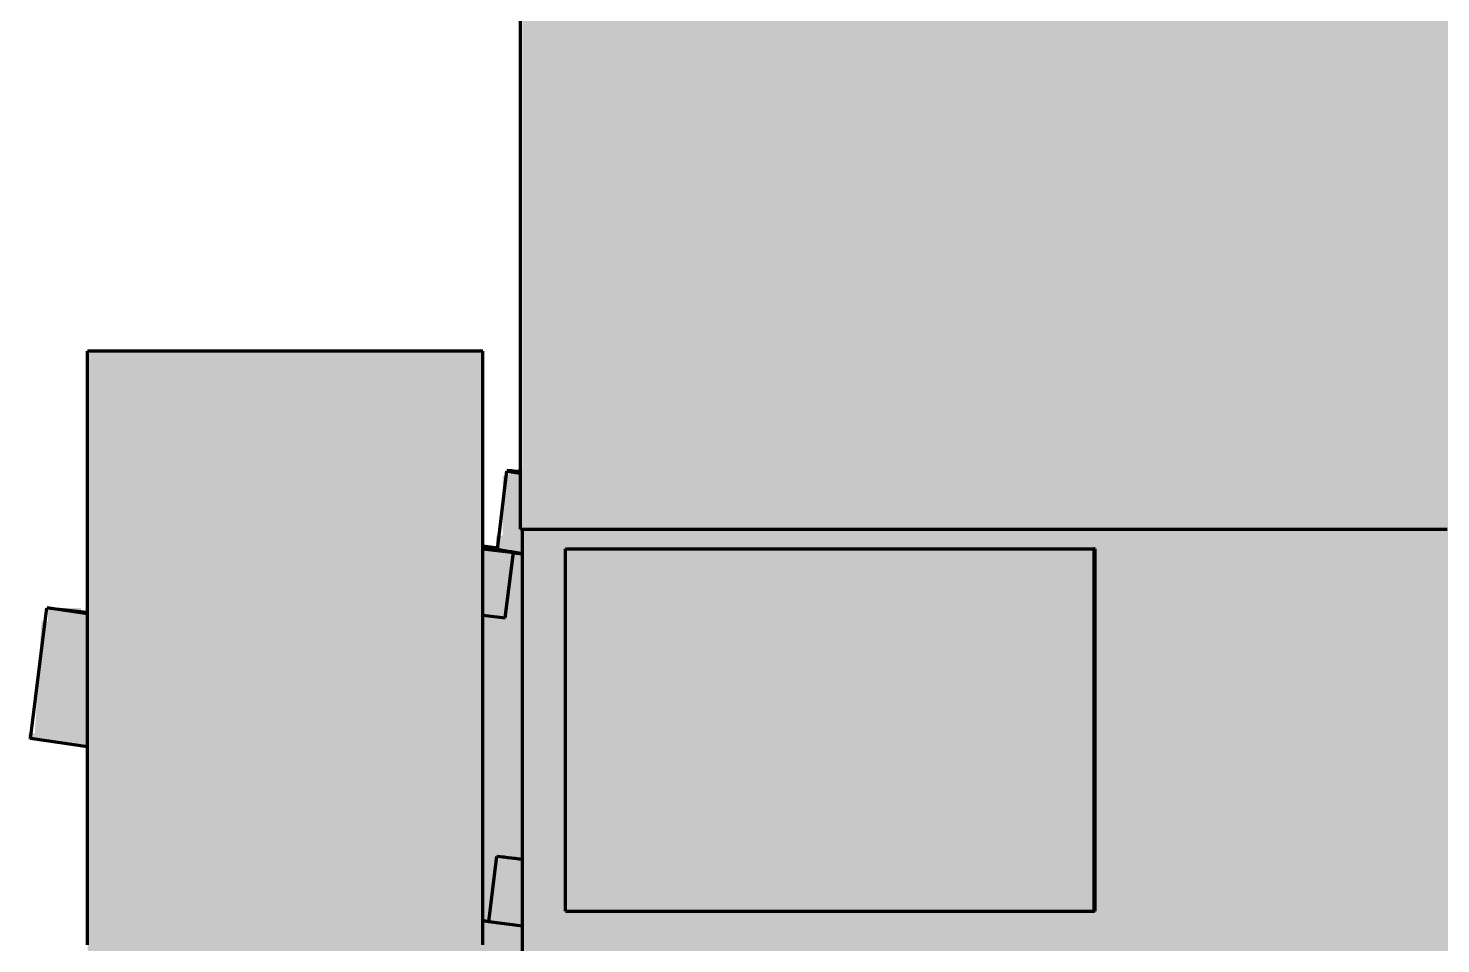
# Model space of a CAD drawing. Header units: millimetres. Extents: x 0 to 420, y 0 to 297.
# Drawn here: x 66 to 87.44, y 174 to 187.9 of the extents above; entities that cross this region are included whole.
import ezdxf

# ---------------------------------------------------------------- set-up
doc = ezdxf.new("R2010")
doc.units = ezdxf.units.MM
doc.layers.add('01-VISIBLE', color=7, linetype='CONTINUOUS', lineweight=70)
doc.layers.add('13-GRAFICA', color=30, linetype='CONTINUOUS', lineweight=18)

msp = doc.modelspace()

# ---------------------------------------------------------------- hatches: boundary and pattern name
at = {"layer": '13-GRAFICA', "true_color": 0xb21820}
h = msp.add_hatch(color=7, dxfattribs=at)
h.dxf.hatch_style = 1
h.paths.add_polyline_path([(73.5, 167.1), (73.5, 229), (73.6, 229), (73.6, 201.7), (73.6, 180.3), (73.6, 167.1)])
h = msp.add_hatch(color=7, dxfattribs=at)
h.dxf.hatch_style = 1
h.paths.add_polyline_path([(74, 167.1), (74, 180.3), (74, 201.7), (74, 229), (74.2, 229), (74.2, 201.7), (74.2, 180.3), (74.2, 180), (74.2, 174.5), (74.2, 167.1)])
at = {"layer": '13-GRAFICA', "true_color": 0xffffff}
h = msp.add_hatch(color=7, dxfattribs=at)
h.dxf.hatch_style = 1
h.paths.add_polyline_path([(73.6, 201.7), (74, 201.7), (74, 180.3), (73.6, 180.3)])
h = msp.add_hatch(color=7, dxfattribs=at)
h.dxf.hatch_style = 1
h.paths.add_polyline_path([(111.8, 201.7), (111.8, 180.3), (74.2, 180.3), (74.2, 201.7)])
at = {"layer": '13-GRAFICA', "true_color": 0x202020}
h = msp.add_hatch(color=7, dxfattribs=at)
h.dxf.hatch_style = 1
h.paths.add_polyline_path([(66.9, 148), (66.9, 183), (72.9, 183), (72.9, 148)])
at = {"layer": '13-GRAFICA', "true_color": 0xcba23e}
h = msp.add_hatch(color=7, dxfattribs=at)
h.dxf.hatch_style = 1
h.paths.add_polyline_path([(72.9, 180), (73.1, 180), (73.1, 180.2), (73.2, 180.2), (73.2, 181.1), (73.5, 181.2), (73.5, 174.3), (73, 174.3), (73, 174.4), (72.9, 174.4)])
at = {"layer": '13-GRAFICA', "true_color": 0xb21820}
h = msp.add_hatch(color=7, dxfattribs=at)
h.dxf.hatch_style = 1
h.paths.add_polyline_path([(73.6, 167.1), (73.6, 180.3), (74, 180.3), (74, 167.1)])
h = msp.add_hatch(color=7, dxfattribs=at)
h.dxf.hatch_style = 1
h.paths.add_polyline_path([(82.2, 180.3), (82.2, 180), (74.2, 180), (74.2, 180.3)])
h = msp.add_hatch(color=7, dxfattribs=at)
h.dxf.hatch_style = 1
h.paths.add_polyline_path([(83.1, 167.1), (83.1, 172.9), (82.9, 172.9), (82.9, 173), (82.6, 173), (82.6, 167.1), (82.2, 167.1), (82.2, 174.5), (82.2, 180), (82.2, 180.3), (90.7, 180.3), (90.7, 180), (90.7, 175.4), (90.7, 167.1)])
at = {"layer": '13-GRAFICA', "true_color": 0xffffff}
h = msp.add_hatch(color=7, dxfattribs=at)
h.dxf.hatch_style = 1
h.paths.add_polyline_path([(74.2, 174.5), (74.2, 180), (82.2, 180), (82.2, 174.5)])
at = {"layer": '13-GRAFICA', "true_color": 0xcba23e}
h = msp.add_hatch(color=7, dxfattribs=at)
h.dxf.hatch_style = 1
h.paths.add_polyline_path([(66.2, 178.9), (66.3, 178.9), (66.3, 179.1), (66.8, 179.1), (66.8, 179), (66.9, 179), (66.9, 177), (66, 177.1), (66, 177.2), (66.1, 177.2)])
at = {"layer": '13-GRAFICA', "true_color": 0xb21820}
h = msp.add_hatch(color=7, dxfattribs=at)
h.dxf.hatch_style = 1
h.paths.add_polyline_path([(74.2, 167.1), (74.2, 174.5), (82.2, 174.5), (82.2, 167.1)])
at = {"layer": '13-GRAFICA', "true_color": 0x202020}
h = msp.add_hatch(color=7, dxfattribs=at)
h.dxf.hatch_style = 1
h.paths.add_polyline_path([(72.9, 174.4), (73, 174.4), (73, 174.3), (73.5, 174.3), (73.5, 167.1), (73.3, 167.1), (73.3, 167.5), (72.9, 167.5)])

# ---------------------------------------------------------------- linework, layer by layer
at = {"layer": '01-VISIBLE'}
for p, q in [((73.47, 180.299), (73.47, 201.701)), ((72.9, 183), (66.9, 183)), ((73.119, 179.994), (73.265, 181.185)), ((73.5, 167.088), (73.5, 180.299)), ((73.121, 180.013), (72.9, 180.039)), ((72.9, 180.003), (73.362, 179.943)), ((73.24, 178.951), (73.362, 179.943)), ((74.154, 174.499), (74.154, 179.999)), ((82.176, 174.499), (82.176, 179.999)), ((82.193, 179.999), (82.176, 179.999)), ((82.193, 174.499), (82.193, 179.999)), ((66.036, 177.122), (66.28, 179.107)), ((66.9, 179.016), (66.28, 179.107)), ((66.28, 179.107), (66.882, 179.037)), ((66.9, 179.035), (66.882, 179.037)), ((72.9, 178.995), (73.24, 178.951)), ((66.9, 176.996), (66.036, 177.122)), ((72.989, 174.345), (73.111, 175.337)), ((73.111, 175.337), (73.5, 175.287)), ((82.193, 174.499), (82.176, 174.499)), ((72.989, 174.345), (73.5, 174.278))]:
    msp.add_line(p, q, dxfattribs=at)
for points in [[(66.9, 173.988), (66.9, 174.075), (66.9, 174.162), (66.9, 174.25), (66.9, 174.338), (66.9, 174.425), (66.9, 174.512), (66.9, 174.6), (66.9, 174.688), (66.9, 174.775), (66.9, 174.863), (66.9, 174.95), (66.9, 175.037), (66.9, 175.125), (66.9, 175.213), (66.9, 175.3), (66.9, 175.387), (66.9, 175.475), (66.9, 175.562), (66.9, 175.65), (66.9, 175.738), (66.9, 175.825), (66.9, 175.912), (66.9, 176), (66.9, 176.088), (66.9, 176.175), (66.9, 176.262), (66.9, 176.35), (66.9, 176.438), (66.9, 176.525), (66.9, 176.613), (66.9, 176.7), (66.9, 176.787), (66.9, 176.875), (66.9, 176.963), (66.9, 177.05), (66.9, 177.137), (66.9, 177.225), (66.9, 177.312), (66.9, 177.4), (66.9, 177.488), (66.9, 177.575), (66.9, 177.662), (66.9, 177.75), (66.9, 177.838), (66.9, 177.925), (66.9, 178.012), (66.9, 178.1), (66.9, 178.188), (66.9, 178.275), (66.9, 178.363), (66.9, 178.45), (66.9, 178.537), (66.9, 178.625), (66.9, 178.713), (66.9, 178.8), (66.9, 178.887), (66.9, 178.975), (66.9, 179.062), (66.9, 179.15), (66.9, 179.238), (66.9, 179.325), (66.9, 179.412), (66.9, 179.5), (66.9, 179.588), (66.9, 179.675), (66.9, 179.762), (66.9, 179.85), (66.9, 179.938), (66.9, 180.025), (66.9, 180.113), (66.9, 180.2), (66.9, 180.287), (66.9, 180.375), (66.9, 180.463), (66.9, 180.55), (66.9, 180.637), (66.9, 180.725), (66.9, 180.812), (66.9, 180.9), (66.9, 180.988), (66.9, 181.075), (66.9, 181.162), (66.9, 181.25), (66.9, 181.338), (66.9, 181.425), (66.9, 181.512), (66.9, 181.6), (66.9, 181.688), (66.9, 181.775), (66.9, 181.863), (66.9, 181.95), (66.9, 182.037), (66.9, 182.125), (66.9, 182.213), (66.9, 182.3), (66.9, 182.387), (66.9, 182.475), (66.9, 182.562), (66.9, 182.65), (66.9, 182.738), (66.9, 182.825), (66.9, 182.912), (66.9, 183)], [(72.9, 173.988), (72.9, 174.075), (72.9, 174.162), (72.9, 174.25), (72.9, 174.338), (72.9, 174.425), (72.9, 174.512), (72.9, 174.6), (72.9, 174.688), (72.9, 174.775), (72.9, 174.863), (72.9, 174.95), (72.9, 175.037), (72.9, 175.125), (72.9, 175.213), (72.9, 175.3), (72.9, 175.387), (72.9, 175.475), (72.9, 175.562), (72.9, 175.65), (72.9, 175.738), (72.9, 175.825), (72.9, 175.912), (72.9, 176), (72.9, 176.088), (72.9, 176.175), (72.9, 176.262), (72.9, 176.35), (72.9, 176.438), (72.9, 176.525), (72.9, 176.613), (72.9, 176.7), (72.9, 176.787), (72.9, 176.875), (72.9, 176.963), (72.9, 177.05), (72.9, 177.137), (72.9, 177.225), (72.9, 177.312), (72.9, 177.4), (72.9, 177.488), (72.9, 177.575), (72.9, 177.662), (72.9, 177.75), (72.9, 177.838), (72.9, 177.925), (72.9, 178.012), (72.9, 178.1), (72.9, 178.188), (72.9, 178.275), (72.9, 178.363), (72.9, 178.45), (72.9, 178.537), (72.9, 178.625), (72.9, 178.713), (72.9, 178.8), (72.9, 178.887), (72.9, 178.975), (72.9, 179.062), (72.9, 179.15), (72.9, 179.238), (72.9, 179.325), (72.9, 179.412), (72.9, 179.5), (72.9, 179.588), (72.9, 179.675), (72.9, 179.762), (72.9, 179.85), (72.9, 179.938), (72.9, 180.025), (72.9, 180.113), (72.9, 180.2), (72.9, 180.287), (72.9, 180.375), (72.9, 180.463), (72.9, 180.55), (72.9, 180.637), (72.9, 180.725), (72.9, 180.812), (72.9, 180.9), (72.9, 180.988), (72.9, 181.075), (72.9, 181.162), (72.9, 181.25), (72.9, 181.338), (72.9, 181.425), (72.9, 181.512), (72.9, 181.6), (72.9, 181.688), (72.9, 181.775), (72.9, 181.863), (72.9, 181.95), (72.9, 182.037), (72.9, 182.125), (72.9, 182.213), (72.9, 182.3), (72.9, 182.387), (72.9, 182.475), (72.9, 182.562), (72.9, 182.65), (72.9, 182.738), (72.9, 182.825), (72.9, 182.912), (72.9, 183)], [(73.47, 181.17), (73.436, 181.173), (73.402, 181.176), (73.367, 181.18), (73.333, 181.183), (73.299, 181.185), (73.265, 181.185)], [(73.265, 181.185), (73.298, 181.177), (73.333, 181.171), (73.367, 181.166), (73.401, 181.161), (73.436, 181.156), (73.47, 181.151)], [(73.47, 180.299), (73.568, 180.299), (73.665, 180.299), (73.763, 180.299), (73.861, 180.299), (73.958, 180.299), (74.056, 180.299), (74.154, 180.299), (74.251, 180.299), (74.349, 180.299), (74.447, 180.299), (74.544, 180.299), (74.642, 180.299), (74.739, 180.299), (74.837, 180.299), (74.935, 180.299), (75.032, 180.299), (75.13, 180.299), (75.228, 180.299), (75.325, 180.299), (75.423, 180.299), (75.521, 180.299), (75.618, 180.299), (75.716, 180.299), (75.814, 180.299), (75.911, 180.299), (76.009, 180.299), (76.107, 180.299), (76.204, 180.299), (76.302, 180.299), (76.4, 180.299), (76.497, 180.299), (76.595, 180.299), (76.692, 180.299), (76.79, 180.299), (76.888, 180.299), (76.985, 180.299), (77.083, 180.299), (77.181, 180.299), (77.278, 180.299), (77.376, 180.299), (77.474, 180.299), (77.571, 180.299), (77.669, 180.299), (77.767, 180.299), (77.864, 180.299), (77.962, 180.299), (78.06, 180.299), (78.157, 180.299), (78.255, 180.299), (78.352, 180.299), (78.45, 180.299), (78.548, 180.299), (78.645, 180.299), (78.743, 180.299), (78.841, 180.299), (78.938, 180.299), (79.036, 180.299), (79.134, 180.299), (79.231, 180.299), (79.329, 180.299), (79.427, 180.299), (79.524, 180.299), (79.622, 180.299), (79.72, 180.299), (79.817, 180.299), (79.915, 180.299), (80.013, 180.299), (80.11, 180.299), (80.208, 180.299), (80.305, 180.299), (80.403, 180.299), (80.501, 180.299), (80.598, 180.299), (80.696, 180.299), (80.794, 180.299), (80.891, 180.299), (80.989, 180.299), (81.087, 180.299), (81.184, 180.299), (81.282, 180.299), (81.38, 180.299), (81.477, 180.299), (81.575, 180.299), (81.673, 180.299), (81.77, 180.299), (81.868, 180.299), (81.966, 180.299), (82.063, 180.299), (82.161, 180.299), (82.258, 180.299), (82.356, 180.299), (82.454, 180.299), (82.551, 180.299), (82.649, 180.299), (82.747, 180.299), (82.844, 180.299), (82.942, 180.299), (83.04, 180.299), (83.137, 180.299), (83.235, 180.299), (83.333, 180.299), (83.43, 180.299), (83.528, 180.299), (83.626, 180.299), (83.723, 180.299), (83.821, 180.299), (83.919, 180.299), (84.016, 180.299), (84.114, 180.299), (84.212, 180.299), (84.309, 180.299), (84.407, 180.299), (84.504, 180.299), (84.602, 180.299), (84.7, 180.299), (84.797, 180.299), (84.895, 180.299), (84.993, 180.299), (85.09, 180.299), (85.188, 180.299), (85.286, 180.299), (85.383, 180.299), (85.481, 180.299), (85.579, 180.299), (85.676, 180.299), (85.774, 180.299), (85.872, 180.299), (85.969, 180.299), (86.067, 180.299), (86.165, 180.299), (86.262, 180.299), (86.36, 180.299), (86.457, 180.299), (86.555, 180.299), (86.653, 180.299), (86.75, 180.299), (86.848, 180.299), (86.946, 180.299), (87.043, 180.299), (87.141, 180.299), (87.239, 180.299), (87.336, 180.299), (87.434, 180.299), (87.532, 180.299)], [(73.119, 179.994), (73.172, 179.983), (73.227, 179.974), (73.281, 179.966), (73.336, 179.958), (73.391, 179.95), (73.445, 179.942), (73.5, 179.935)], [(73.362, 179.943), (73.385, 179.94), (73.408, 179.937), (73.431, 179.934), (73.454, 179.931), (73.477, 179.928), (73.5, 179.925)], [(74.154, 179.999), (74.204, 179.999), (74.254, 179.999), (74.304, 179.999), (74.354, 179.999), (74.405, 179.999), (74.455, 179.999), (74.505, 179.999), (74.555, 179.999), (74.605, 179.999), (74.655, 179.999), (74.705, 179.999), (74.756, 179.999), (74.806, 179.999), (74.856, 179.999), (74.906, 179.999), (74.956, 179.999), (75.006, 179.999), (75.056, 179.999), (75.107, 179.999), (75.157, 179.999), (75.207, 179.999), (75.257, 179.999), (75.307, 179.999), (75.357, 179.999), (75.407, 179.999), (75.458, 179.999), (75.508, 179.999), (75.558, 179.999), (75.608, 179.999), (75.658, 179.999), (75.708, 179.999), (75.758, 179.999), (75.809, 179.999), (75.859, 179.999), (75.909, 179.999), (75.959, 179.999), (76.009, 179.999), (76.059, 179.999), (76.109, 179.999), (76.159, 179.999), (76.21, 179.999), (76.26, 179.999), (76.31, 179.999), (76.36, 179.999), (76.41, 179.999), (76.46, 179.999), (76.51, 179.999), (76.561, 179.999), (76.611, 179.999), (76.661, 179.999), (76.711, 179.999), (76.761, 179.999), (76.811, 179.999), (76.861, 179.999), (76.912, 179.999), (76.962, 179.999), (77.012, 179.999), (77.062, 179.999), (77.112, 179.999), (77.162, 179.999), (77.212, 179.999), (77.263, 179.999), (77.313, 179.999), (77.363, 179.999), (77.413, 179.999), (77.463, 179.999), (77.513, 179.999), (77.563, 179.999), (77.614, 179.999), (77.664, 179.999), (77.714, 179.999), (77.764, 179.999), (77.814, 179.999), (77.864, 179.999), (77.914, 179.999), (77.965, 179.999), (78.015, 179.999), (78.065, 179.999), (78.115, 179.999), (78.165, 179.999), (78.215, 179.999), (78.265, 179.999), (78.315, 179.999), (78.366, 179.999), (78.416, 179.999), (78.466, 179.999), (78.516, 179.999), (78.566, 179.999), (78.616, 179.999), (78.666, 179.999), (78.717, 179.999), (78.767, 179.999), (78.817, 179.999), (78.867, 179.999), (78.917, 179.999), (78.967, 179.999), (79.017, 179.999), (79.068, 179.999), (79.118, 179.999), (79.168, 179.999), (79.218, 179.999), (79.268, 179.999), (79.318, 179.999), (79.368, 179.999), (79.419, 179.999), (79.469, 179.999), (79.519, 179.999), (79.569, 179.999), (79.619, 179.999), (79.669, 179.999), (79.719, 179.999), (79.77, 179.999), (79.82, 179.999), (79.87, 179.999), (79.92, 179.999), (79.97, 179.999), (80.02, 179.999), (80.07, 179.999), (80.12, 179.999), (80.171, 179.999), (80.221, 179.999), (80.271, 179.999), (80.321, 179.999), (80.371, 179.999), (80.421, 179.999), (80.471, 179.999), (80.522, 179.999), (80.572, 179.999), (80.622, 179.999), (80.672, 179.999), (80.722, 179.999), (80.772, 179.999), (80.822, 179.999), (80.873, 179.999), (80.923, 179.999), (80.973, 179.999), (81.023, 179.999), (81.073, 179.999), (81.123, 179.999), (81.173, 179.999), (81.224, 179.999), (81.274, 179.999), (81.324, 179.999), (81.374, 179.999), (81.424, 179.999), (81.474, 179.999), (81.524, 179.999), (81.575, 179.999), (81.625, 179.999), (81.675, 179.999), (81.725, 179.999), (81.775, 179.999), (81.825, 179.999), (81.875, 179.999), (81.925, 179.999), (81.976, 179.999), (82.026, 179.999), (82.076, 179.999), (82.126, 179.999), (82.176, 179.999)], [(73.111, 175.337), (73.167, 175.33), (73.222, 175.323), (73.278, 175.316), (73.333, 175.309), (73.389, 175.302), (73.444, 175.295), (73.5, 175.288)], [(74.154, 174.499), (74.204, 174.499), (74.254, 174.499), (74.304, 174.499), (74.354, 174.499), (74.405, 174.499), (74.455, 174.499), (74.505, 174.499), (74.555, 174.499), (74.605, 174.499), (74.655, 174.499), (74.705, 174.499), (74.756, 174.499), (74.806, 174.499), (74.856, 174.499), (74.906, 174.499), (74.956, 174.499), (75.006, 174.499), (75.056, 174.499), (75.107, 174.499), (75.157, 174.499), (75.207, 174.499), (75.257, 174.499), (75.307, 174.499), (75.357, 174.499), (75.407, 174.499), (75.458, 174.499), (75.508, 174.499), (75.558, 174.499), (75.608, 174.499), (75.658, 174.499), (75.708, 174.499), (75.758, 174.499), (75.809, 174.499), (75.859, 174.499), (75.909, 174.499), (75.959, 174.499), (76.009, 174.499), (76.059, 174.499), (76.109, 174.499), (76.159, 174.499), (76.21, 174.499), (76.26, 174.499), (76.31, 174.499), (76.36, 174.499), (76.41, 174.499), (76.46, 174.499), (76.51, 174.499), (76.561, 174.499), (76.611, 174.499), (76.661, 174.499), (76.711, 174.499), (76.761, 174.499), (76.811, 174.499), (76.861, 174.499), (76.912, 174.499), (76.962, 174.499), (77.012, 174.499), (77.062, 174.499), (77.112, 174.499), (77.162, 174.499), (77.212, 174.499), (77.263, 174.499), (77.313, 174.499), (77.363, 174.499), (77.413, 174.499), (77.463, 174.499), (77.513, 174.499), (77.563, 174.499), (77.614, 174.499), (77.664, 174.499), (77.714, 174.499), (77.764, 174.499), (77.814, 174.499), (77.864, 174.499), (77.914, 174.499), (77.965, 174.499), (78.015, 174.499), (78.065, 174.499), (78.115, 174.499), (78.165, 174.499), (78.215, 174.499), (78.265, 174.499), (78.315, 174.499), (78.366, 174.499), (78.416, 174.499), (78.466, 174.499), (78.516, 174.499), (78.566, 174.499), (78.616, 174.499), (78.666, 174.499), (78.717, 174.499), (78.767, 174.499), (78.817, 174.499), (78.867, 174.499), (78.917, 174.499), (78.967, 174.499), (79.017, 174.499), (79.068, 174.499), (79.118, 174.499), (79.168, 174.499), (79.218, 174.499), (79.268, 174.499), (79.318, 174.499), (79.368, 174.499), (79.419, 174.499), (79.469, 174.499), (79.519, 174.499), (79.569, 174.499), (79.619, 174.499), (79.669, 174.499), (79.719, 174.499), (79.77, 174.499), (79.82, 174.499), (79.87, 174.499), (79.92, 174.499), (79.97, 174.499), (80.02, 174.499), (80.07, 174.499), (80.12, 174.499), (80.171, 174.499), (80.221, 174.499), (80.271, 174.499), (80.321, 174.499), (80.371, 174.499), (80.421, 174.499), (80.471, 174.499), (80.522, 174.499), (80.572, 174.499), (80.622, 174.499), (80.672, 174.499), (80.722, 174.499), (80.772, 174.499), (80.822, 174.499), (80.873, 174.499), (80.923, 174.499), (80.973, 174.499), (81.023, 174.499), (81.073, 174.499), (81.123, 174.499), (81.173, 174.499), (81.224, 174.499), (81.274, 174.499), (81.324, 174.499), (81.374, 174.499), (81.424, 174.499), (81.474, 174.499), (81.524, 174.499), (81.575, 174.499), (81.625, 174.499), (81.675, 174.499), (81.725, 174.499), (81.775, 174.499), (81.825, 174.499), (81.875, 174.499), (81.925, 174.499), (81.976, 174.499), (82.026, 174.499), (82.076, 174.499), (82.126, 174.499), (82.176, 174.499)], [(72.9, 174.357), (72.915, 174.355), (72.93, 174.353), (72.945, 174.351), (72.96, 174.349), (72.974, 174.347), (72.989, 174.345)]]:
    msp.add_lwpolyline(points, dxfattribs=at)

doc.saveas('drawing.dxf')
